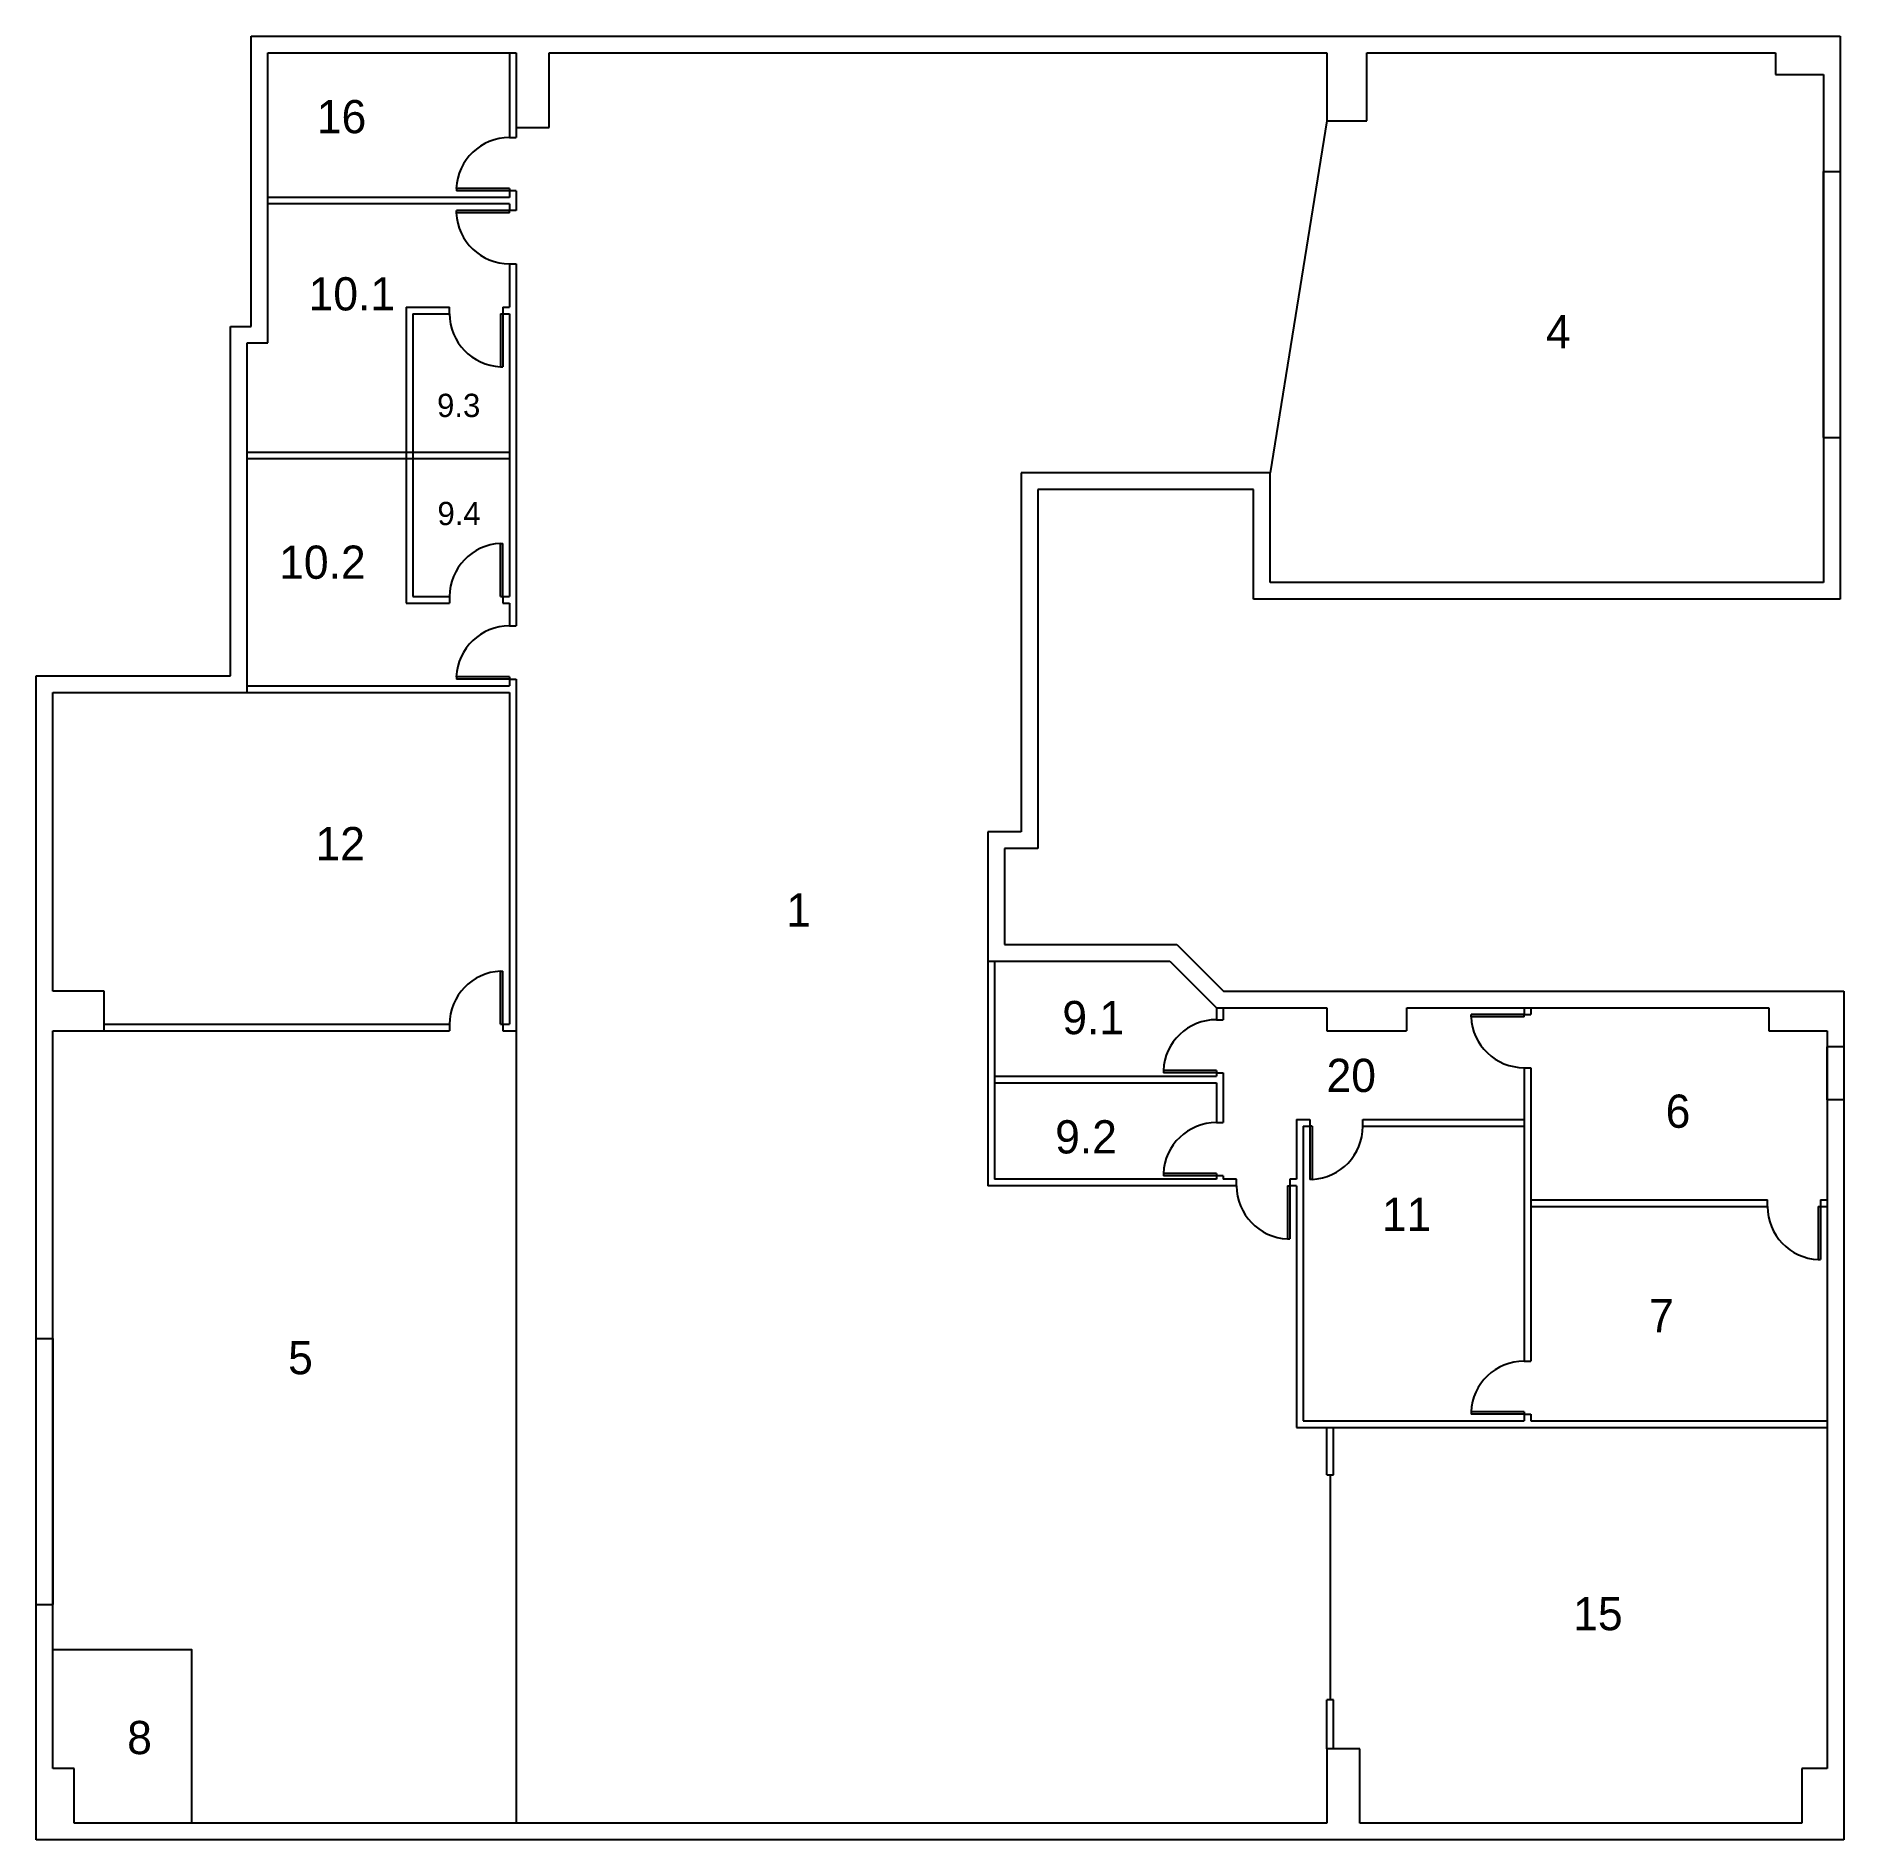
# Model space of a CAD drawing. Extents: x 469.5 to 496.7, y 2717 to 2744.1.
import ezdxf

# ---------------------------------------------------------------- set-up
doc = ezdxf.new("R2010")
doc.units = 0
doc.header["$MEASUREMENT"] = 0
for name, color, linetype in [('BORDERS', 6, 'CONTINUOUS'), ('INNER_DOORS', 1, 'CONTINUOUS'), ('INNER_WALLS', 3, 'CONTINUOUS'), ('NAMES', 7, 'CONTINUOUS'), ('OUTER_DOORS', 2, 'CONTINUOUS'), ('OUTER_WALLS', 5, 'CONTINUOUS')]:
    doc.layers.add(name, color=color, linetype=linetype)

msp = doc.modelspace()

# ---------------------------------------------------------------- linework, layer by layer
at = {"layer": 'BORDERS'}
for p, q in [((488.913, 2742.847), (488.062, 2737.547)), ((476.713, 2729.149), (476.713, 2717.224)), ((488.963, 2722.466), (488.963, 2719.079))]:
    msp.add_line(p, q, dxfattribs=at)
msp.add_lwpolyline([(471.835, 2717.224), (471.835, 2719.833), (469.741, 2719.833)], dxfattribs=at)
at = {"layer": 'INNER_DOORS'}
for p, q in [((476.613, 2741.83), (475.814, 2741.83)), ((475.814, 2741.83), (475.814, 2741.795)), ((476.613, 2741.795), (475.814, 2741.795)), ((476.613, 2741.83), (476.613, 2741.795)), ((476.613, 2741.495), (475.814, 2741.495)), ((475.814, 2741.46), (475.814, 2741.495)), ((476.613, 2741.46), (475.814, 2741.46)), ((476.613, 2741.46), (476.613, 2741.495)), ((476.478, 2739.944), (476.513, 2739.944)), ((476.478, 2739.944), (476.478, 2739.145)), ((476.513, 2739.944), (476.513, 2739.145)), ((476.478, 2739.145), (476.513, 2739.145)), ((476.478, 2735.686), (476.478, 2736.485)), ((476.478, 2736.485), (476.513, 2736.485)), ((476.513, 2735.686), (476.513, 2736.485)), ((476.478, 2735.686), (476.513, 2735.686)), ((476.613, 2734.48), (475.814, 2734.48)), ((475.814, 2734.48), (475.814, 2734.445)), ((476.613, 2734.445), (475.814, 2734.445)), ((476.613, 2734.48), (476.613, 2734.445)), ((476.478, 2729.249), (476.478, 2730.048)), ((476.478, 2730.048), (476.513, 2730.048)), ((476.513, 2729.249), (476.513, 2730.048)), ((476.478, 2729.249), (476.513, 2729.249)), ((491.882, 2729.396), (491.083, 2729.396)), ((491.083, 2729.361), (491.083, 2729.396)), ((491.882, 2729.361), (491.083, 2729.361)), ((491.882, 2729.361), (491.882, 2729.396)), ((487.253, 2728.553), (486.454, 2728.553)), ((486.454, 2728.553), (486.454, 2728.518)), ((487.253, 2728.518), (486.454, 2728.518)), ((487.253, 2728.553), (487.253, 2728.518)), ((488.656, 2727.714), (488.656, 2726.914)), ((488.691, 2727.714), (488.656, 2727.714)), ((488.691, 2727.714), (488.691, 2726.914)), ((487.253, 2727.004), (486.454, 2727.004)), ((486.454, 2727.004), (486.454, 2726.969)), ((487.253, 2726.969), (486.454, 2726.969)), ((487.253, 2727.004), (487.253, 2726.969)), ((488.321, 2726.819), (488.356, 2726.819)), ((488.321, 2726.819), (488.321, 2726.02)), ((488.356, 2726.819), (488.356, 2726.02)), ((488.691, 2726.914), (488.656, 2726.914)), ((496.309, 2726.507), (496.344, 2726.507)), ((496.309, 2726.507), (496.309, 2725.708)), ((496.344, 2726.507), (496.344, 2725.708)), ((488.321, 2726.02), (488.356, 2726.02)), ((496.309, 2725.708), (496.344, 2725.708)), ((491.882, 2723.414), (491.083, 2723.414)), ((491.083, 2723.414), (491.083, 2723.379)), ((491.882, 2723.379), (491.083, 2723.379)), ((491.882, 2723.414), (491.882, 2723.379))]:
    msp.add_line(p, q, dxfattribs=at)
for centre, start, end in [((476.613, 2741.795), 90, 177.4925), ((476.613, 2741.495), 182.5075, 270), ((476.513, 2739.944), 180, 267.4925), ((476.513, 2735.686), 92.5075, 180), ((476.613, 2734.445), 90, 177.4925), ((476.513, 2729.249), 92.5075, 180), ((487.253, 2728.518), 90, 177.4925), ((491.882, 2729.396), 182.5075, 270), ((487.253, 2726.969), 90, 177.4925), ((488.656, 2727.714), 272.5075, 0), ((488.356, 2726.819), 180, 267.4925), ((496.344, 2726.507), 180, 267.4925), ((491.882, 2723.379), 90, 177.4925)]:
    msp.add_arc(centre, 0.8, start, end, dxfattribs=at)
at = {"layer": 'INNER_WALLS'}
for p, q in [((476.613, 2743.871), (476.613, 2742.595)), ((476.613, 2742.595), (476.713, 2742.595)), ((476.713, 2742.745), (476.713, 2742.595)), ((476.713, 2741.795), (476.613, 2741.795)), ((476.613, 2741.795), (476.613, 2741.695)), ((476.713, 2741.795), (476.713, 2741.495)), ((476.613, 2741.695), (472.975, 2741.695)), ((476.613, 2741.595), (472.975, 2741.595)), ((476.613, 2741.595), (476.613, 2741.495)), ((476.713, 2741.495), (476.613, 2741.495)), ((476.613, 2740.695), (476.713, 2740.695)), ((476.613, 2740.695), (476.613, 2740.044)), ((476.713, 2740.695), (476.713, 2735.245)), ((475.059, 2740.044), (475.713, 2740.044)), ((475.059, 2740.044), (475.059, 2735.586)), ((475.159, 2739.944), (475.713, 2739.944)), ((475.159, 2739.944), (475.159, 2735.686)), ((475.713, 2739.944), (475.713, 2740.044)), ((476.513, 2740.044), (476.513, 2739.944)), ((476.513, 2740.044), (476.613, 2740.044)), ((476.513, 2739.944), (476.613, 2739.944)), ((476.613, 2739.944), (476.613, 2735.686)), ((476.613, 2737.857), (472.666, 2737.857)), ((476.613, 2737.757), (472.666, 2737.757)), ((475.059, 2735.586), (475.713, 2735.586)), ((475.159, 2735.686), (475.713, 2735.686)), ((475.713, 2735.686), (475.713, 2735.586)), ((476.513, 2735.686), (476.513, 2735.586)), ((476.513, 2735.686), (476.613, 2735.686)), ((476.513, 2735.586), (476.613, 2735.586)), ((476.613, 2735.586), (476.613, 2735.245)), ((476.613, 2735.245), (476.713, 2735.245)), ((476.613, 2734.445), (476.713, 2734.445)), ((476.613, 2734.445), (476.613, 2734.345)), ((476.713, 2734.445), (476.713, 2729.149)), ((472.666, 2734.345), (476.613, 2734.345)), ((472.666, 2734.245), (476.613, 2734.245)), ((476.613, 2734.245), (476.613, 2729.249)), ((483.812, 2730.198), (483.812, 2726.819)), ((483.912, 2730.198), (483.912, 2726.919)), ((487.253, 2729.496), (487.253, 2729.318)), ((487.353, 2729.496), (487.353, 2729.318)), ((491.882, 2729.496), (491.882, 2729.396)), ((491.982, 2729.496), (491.982, 2729.396)), ((470.516, 2729.249), (475.713, 2729.249)), ((475.713, 2729.249), (475.713, 2729.149)), ((476.513, 2729.249), (476.513, 2729.149)), ((476.513, 2729.249), (476.613, 2729.249)), ((487.253, 2729.318), (487.353, 2729.318)), ((491.882, 2729.396), (491.982, 2729.396)), ((470.516, 2729.149), (475.713, 2729.149)), ((476.513, 2729.149), (476.713, 2729.149)), ((483.912, 2728.468), (487.253, 2728.468)), ((487.253, 2728.518), (487.353, 2728.518)), ((487.253, 2728.518), (487.253, 2728.468)), ((487.353, 2728.518), (487.353, 2727.769)), ((491.882, 2728.596), (491.982, 2728.596)), ((491.882, 2728.596), (491.882, 2724.179)), ((491.982, 2728.596), (491.982, 2724.179)), ((483.912, 2728.368), (487.253, 2728.368)), ((487.253, 2728.368), (487.253, 2727.769)), ((487.253, 2727.769), (487.353, 2727.769)), ((488.456, 2727.814), (488.456, 2726.919)), ((488.456, 2727.814), (488.656, 2727.814)), ((488.556, 2727.714), (488.556, 2723.279)), ((488.556, 2727.714), (488.656, 2727.714)), ((488.656, 2727.814), (488.656, 2727.714)), ((489.456, 2727.714), (489.456, 2727.814)), ((489.456, 2727.814), (491.882, 2727.814)), ((489.456, 2727.714), (491.882, 2727.714)), ((487.556, 2726.819), (483.812, 2726.819)), ((487.253, 2726.919), (483.912, 2726.919)), ((487.353, 2726.969), (487.253, 2726.969)), ((487.253, 2726.969), (487.253, 2726.919)), ((487.353, 2726.969), (487.353, 2726.919)), ((487.556, 2726.919), (487.353, 2726.919)), ((487.556, 2726.819), (487.556, 2726.919)), ((488.456, 2726.919), (488.356, 2726.919)), ((488.356, 2726.919), (488.356, 2726.819)), ((488.456, 2726.819), (488.356, 2726.819)), ((488.456, 2726.819), (488.456, 2723.179)), ((491.982, 2726.607), (495.544, 2726.607)), ((491.982, 2726.507), (495.544, 2726.507)), ((495.544, 2726.507), (495.544, 2726.607)), ((496.344, 2726.607), (496.344, 2726.507)), ((496.344, 2726.607), (496.444, 2726.607)), ((496.344, 2726.507), (496.444, 2726.507)), ((491.882, 2724.179), (491.982, 2724.179)), ((488.556, 2723.279), (491.882, 2723.279)), ((491.882, 2723.379), (491.982, 2723.379)), ((491.882, 2723.379), (491.882, 2723.279)), ((491.982, 2723.379), (491.982, 2723.279)), ((491.982, 2723.279), (496.444, 2723.279)), ((488.456, 2723.179), (496.444, 2723.179)), ((488.913, 2722.466), (488.913, 2723.179)), ((489.013, 2722.466), (489.013, 2723.179)), ((488.913, 2722.466), (489.013, 2722.466)), ((488.913, 2718.346), (488.913, 2719.079)), ((489.013, 2719.079), (488.913, 2719.079)), ((489.013, 2718.346), (489.013, 2719.079))]:
    msp.add_line(p, q, dxfattribs=at)
at = {"layer": 'OUTER_DOORS'}
for p, q in [((496.389, 2742.083), (496.638, 2742.083)), ((496.389, 2738.083), (496.389, 2742.083)), ((496.638, 2742.083), (496.638, 2738.083)), ((496.389, 2738.083), (496.638, 2738.083)), ((496.693, 2728.912), (496.444, 2728.912)), ((496.444, 2728.112), (496.444, 2728.912)), ((496.693, 2728.912), (496.693, 2728.112)), ((496.693, 2728.112), (496.444, 2728.112)), ((469.491, 2724.518), (469.741, 2724.518)), ((469.491, 2720.518), (469.491, 2724.518)), ((469.741, 2724.518), (469.741, 2720.518)), ((469.491, 2720.518), (469.741, 2720.518))]:
    msp.add_line(p, q, dxfattribs=at)
at = {"layer": 'OUTER_WALLS'}
for p, q in [((472.725, 2744.121), (496.638, 2744.121)), ((472.725, 2739.753), (472.725, 2744.121)), ((496.638, 2744.121), (496.638, 2735.646)), ((472.975, 2743.871), (476.713, 2743.871)), ((472.975, 2739.503), (472.975, 2743.871)), ((476.713, 2743.871), (476.713, 2742.745)), ((477.212, 2742.745), (477.212, 2743.871)), ((477.212, 2743.871), (488.913, 2743.871)), ((488.913, 2743.871), (488.913, 2742.847)), ((489.514, 2742.847), (489.514, 2743.871)), ((489.514, 2743.871), (495.665, 2743.871)), ((495.665, 2743.871), (495.665, 2743.546)), ((495.665, 2743.546), (496.389, 2743.546)), ((496.389, 2743.546), (496.389, 2735.896)), ((488.913, 2742.847), (489.514, 2742.847)), ((476.713, 2742.745), (477.212, 2742.745)), ((472.416, 2734.495), (472.416, 2739.753)), ((472.416, 2739.753), (472.725, 2739.753)), ((472.666, 2734.245), (472.666, 2739.503)), ((472.666, 2739.503), (472.975, 2739.503)), ((488.062, 2737.547), (484.316, 2737.547)), ((484.316, 2737.547), (484.316, 2732.146)), ((488.062, 2735.896), (488.062, 2737.547)), ((487.812, 2737.297), (484.565, 2737.297)), ((484.565, 2737.297), (484.565, 2731.896)), ((487.812, 2735.646), (487.812, 2737.297)), ((496.389, 2735.896), (488.062, 2735.896)), ((496.638, 2735.646), (487.812, 2735.646)), ((469.491, 2734.495), (472.416, 2734.495)), ((469.491, 2716.974), (469.491, 2734.495)), ((469.741, 2729.745), (469.741, 2734.245)), ((469.741, 2734.245), (472.666, 2734.245)), ((484.316, 2732.146), (483.812, 2732.146)), ((483.812, 2732.146), (483.812, 2730.198)), ((484.565, 2731.896), (484.062, 2731.896)), ((484.062, 2731.896), (484.062, 2730.448)), ((484.062, 2730.448), (486.654, 2730.448)), ((486.654, 2730.448), (487.357, 2729.745)), ((483.812, 2730.198), (486.551, 2730.198)), ((486.551, 2730.198), (487.253, 2729.496)), ((470.516, 2729.745), (469.741, 2729.745)), ((470.516, 2729.149), (470.516, 2729.745)), ((487.357, 2729.745), (496.693, 2729.745)), ((496.693, 2729.745), (496.693, 2716.974)), ((487.253, 2729.496), (488.913, 2729.496)), ((488.913, 2729.496), (488.913, 2729.149)), ((490.115, 2729.149), (490.115, 2729.496)), ((490.115, 2729.496), (495.563, 2729.496)), ((495.563, 2729.496), (495.563, 2729.149)), ((469.741, 2729.149), (470.516, 2729.149)), ((469.741, 2718.049), (469.741, 2729.149)), ((488.913, 2729.149), (490.111, 2729.149)), ((495.563, 2729.149), (496.444, 2729.149)), ((496.444, 2729.149), (496.444, 2718.049)), ((489.412, 2718.346), (488.913, 2718.346)), ((488.913, 2718.346), (488.913, 2717.224)), ((489.412, 2717.224), (489.412, 2718.346)), ((470.063, 2718.049), (469.741, 2718.049)), ((470.063, 2717.224), (470.063, 2718.049)), ((496.444, 2718.049), (496.063, 2718.049)), ((496.063, 2718.049), (496.063, 2717.224)), ((496.693, 2716.974), (469.491, 2716.974)), ((488.913, 2717.224), (470.063, 2717.224)), ((496.063, 2717.224), (489.412, 2717.224))]:
    msp.add_line(p, q, dxfattribs=at)

# ---------------------------------------------------------------- texts
at = {"layer": 'NAMES'}
for s, height, p in [('16', 0.5, (473.715, 2742.66)), ('10.1', 0.5, (473.591, 2739.993)), ('4', 0.5, (492.211, 2739.424)), ('9.3', 0.35, (475.524, 2738.389)), ('9.4', 0.35, (475.53, 2736.762)), ('10.2', 0.5, (473.148, 2735.954)), ('12', 0.5, (473.695, 2731.718)), ('1', 0.5, (480.779, 2730.72)), ('9.1', 0.5, (484.933, 2729.1)), ('20', 0.5, (488.909, 2728.23)), ('6', 0.5, (494.012, 2727.691)), ('9.2', 0.5, (484.825, 2727.305)), ('11', 0.5, (489.742, 2726.138)), ('7', 0.5, (493.763, 2724.613)), ('5', 0.5, (473.283, 2723.982)), ('15', 0.5, (492.621, 2720.129)), ('8', 0.5, (470.861, 2718.264))]:
    msp.add_text(s, height=height, dxfattribs=at).set_placement(p)

doc.saveas('drawing.dxf')
